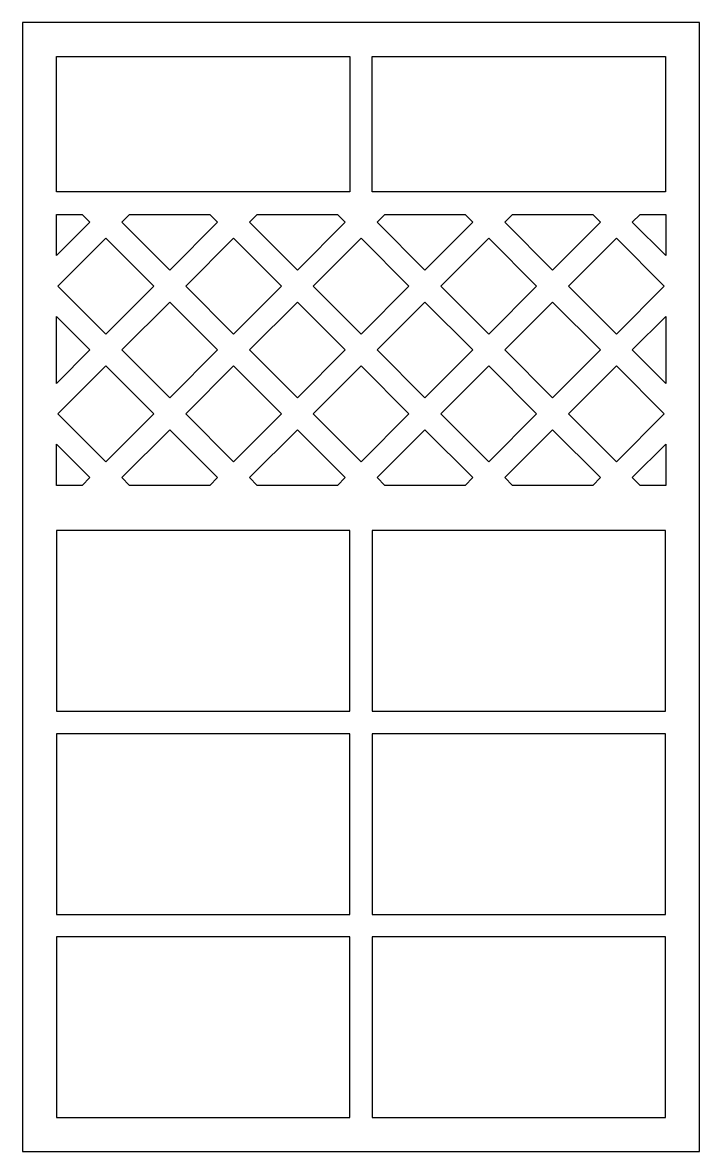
# Model space of a CAD drawing. Header units: millimetres. Extents: x 0 to 60, y 0 to 100.
import ezdxf

# ---------------------------------------------------------------- set-up
doc = ezdxf.new("R2010")
doc.units = ezdxf.units.MM

# ---------------------------------------------------------------- blocks, each defined once
blk = doc.blocks.new('*U10')
blk.add_lwpolyline([(-13, -8), (13, -8), (13, 8), (-13, 8)], close=True)
blk = doc.blocks.new('*U11')
at = {"color": 0, "linetype": 'ByBlock', "lineweight": -2, "transparency": 16777216}
for p in [(0, 36), (28, 36), (0, 18), (28, 18), (0, 0), (28, 0)]:
    blk.add_blockref('*U10', p, dxfattribs=at)

msp = doc.modelspace()

# ---------------------------------------------------------------- linework, layer by layer
for p, q in [((57.01, 73.96), (57.01, 68.04)), ((57.01, 62.64), (57.01, 58.99)), ((57.01, 58.99), (54.74, 59))]:
    msp.add_line(p, q)
for points in [[(0, 0), (60, 0), (60, 100), (0, 100)], [(3, 97), (29, 97), (29, 85), (3, 85)], [(31, 97), (57, 97), (57, 85), (31, 85)], [(11.63, 76.66), (7.38, 72.41), (3.14, 76.66), (7.38, 80.9)], [(22.94, 76.66), (18.7, 72.41), (14.46, 76.66), (18.7, 80.9)], [(30.01, 72.41), (34.25, 76.66), (30.01, 80.9), (25.77, 76.66)], [(37.08, 76.66), (41.33, 80.9), (45.57, 76.66), (41.33, 72.41)], [(48.4, 76.66), (52.64, 80.9), (56.88, 76.66), (52.64, 72.41)], [(17.28, 71), (13.04, 66.76), (8.8, 71), (13.04, 75.24)], [(28.6, 71), (24.36, 66.76), (20.11, 71), (24.36, 75.24)], [(31.43, 71), (35.67, 75.24), (39.91, 71), (35.67, 66.76)], [(42.74, 71), (46.98, 75.24), (51.23, 71), (46.98, 66.76)], [(11.63, 65.34), (7.38, 61.1), (3.14, 65.34), (7.38, 69.59)], [(22.94, 65.34), (18.7, 61.1), (14.46, 65.34), (18.7, 69.59)], [(30.01, 69.59), (25.77, 65.34), (30.01, 61.1), (34.25, 65.34)], [(37.08, 65.34), (41.33, 69.59), (45.57, 65.34), (41.33, 61.1)], [(48.4, 65.34), (52.64, 69.59), (56.88, 65.34), (52.64, 61.1)]]:
    msp.add_lwpolyline(points, close=True)
for points in [[(5.28, 83), (5.97, 82.31), (3.01, 79.36)], [(3.01, 79.36), (3.01, 83), (5.28, 83)], [(16.6, 83), (17.28, 82.31), (13.04, 78.07), (8.8, 82.31), (9.49, 83)], [(9.49, 83), (16.6, 83)], [(20.8, 83), (20.11, 82.31), (24.36, 78.07), (28.6, 82.31), (27.91, 83)], [(20.8, 83), (27.91, 83)], [(32.11, 83), (31.43, 82.31), (35.67, 78.07), (39.91, 82.31), (39.23, 83)], [(32.11, 83), (39.23, 83)], [(50.54, 83), (51.23, 82.31), (46.98, 78.07), (42.74, 82.31), (43.43, 83)], [(43.43, 83), (50.54, 83)], [(57.01, 79.36), (54.05, 82.31), (54.74, 83)], [(54.74, 83), (57.01, 83), (57.01, 79.36)], [(3.01, 73.96), (5.97, 71), (3.01, 68.04)], [(3.01, 68.04), (3.01, 73.96)], [(57.01, 68.04), (54.05, 71), (57.01, 73.96)], [(9.49, 59), (8.8, 59.69), (13.04, 63.93), (17.28, 59.69), (16.6, 59)], [(27.91, 59), (28.6, 59.69), (24.36, 63.93), (20.11, 59.69), (20.8, 59)], [(39.23, 59), (39.91, 59.69), (35.67, 63.93), (31.43, 59.69), (32.11, 59)], [(43.43, 59), (42.74, 59.69), (46.98, 63.93), (51.23, 59.69), (50.54, 59)], [(3.01, 62.64), (5.97, 59.69), (5.28, 59)], [(5.28, 59), (3.01, 59), (3.01, 62.64)], [(54.74, 59), (54.05, 59.69), (57.01, 62.64)], [(16.6, 59), (9.49, 59)], [(27.91, 59), (20.8, 59)], [(39.23, 59), (32.11, 59)], [(50.54, 59), (43.43, 59)]]:
    msp.add_lwpolyline(points)

# ---------------------------------------------------------------- block references
msp.add_blockref('*U11', (16, 11))

doc.saveas('drawing.dxf')
